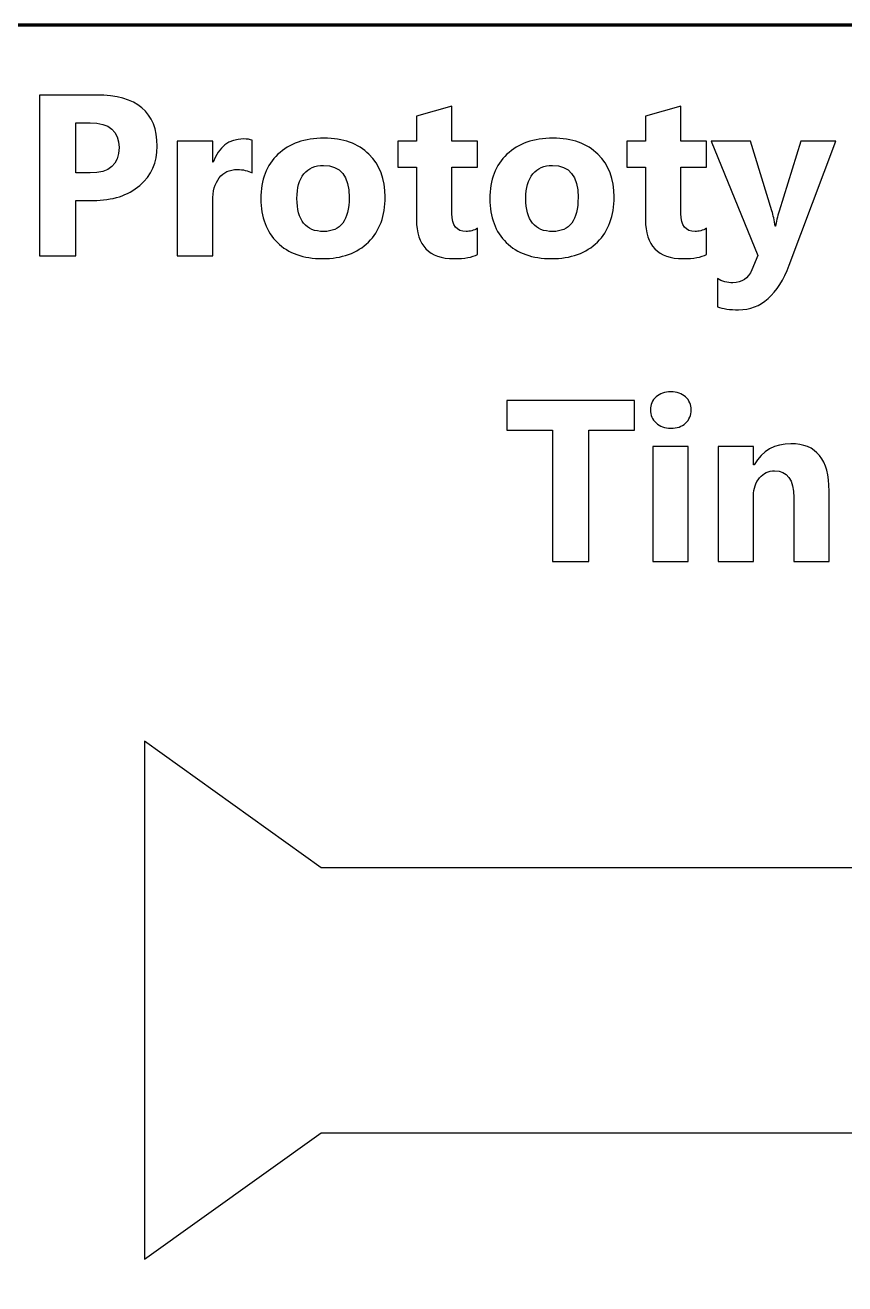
# Model space of a CAD drawing. Header units: centimetres. Extents: x -8 to 8, y -13.2 to 13.9.
# Drawn here: x -2.99 to 0.78, y 2 to 7.8 of the extents above; entities that cross this region are included whole.
import ezdxf

# ---------------------------------------------------------------- set-up
doc = ezdxf.new("R2010")
doc.units = ezdxf.units.CM
doc.header["$MEASUREMENT"] = 0
doc.layers.add('Layer 1', color=7, linetype='Continuous')

msp = doc.modelspace()

# ---------------------------------------------------------------- linework, layer by layer
at = {"layer": 'Layer 1', "lineweight": 100}
for points in [[(-5.85, -7.30005), (-5.85, -7.30005), (-5.85, 7.29995), (-5.85, 7.29995), (-5.85, 7.29995), (-5.85, 7.57609), (-5.62614, 7.79995), (-5.35, 7.79995), (-5.35, 7.79995), (-5.35, 7.79995), (5.35, 7.79995), (5.35, 7.79995), (5.35, 7.79995), (5.62614, 7.79995), (5.85, 7.57609), (5.85, 7.29995), (5.85, 7.29995), (5.85, 7.29995), (5.85, -7.30005), (5.85, -7.30005), (5.85, -7.30005), (5.85, -7.57619), (5.62614, -7.80005), (5.35, -7.80005), (5.35, -7.80005), (5.35, -7.80005), (-5.35, -7.80005), (-5.35, -7.80005), (-5.35, -7.80005), (-5.62614, -7.80005), (-5.85, -7.57619), (-5.85, -7.30005)], [(-5.85, -7.30005), (-5.85, -7.30005), (-5.85, 7.29995), (-5.85, 7.29995), (-5.85, 7.29995), (-5.85, 7.57609), (-5.62614, 7.79995), (-5.35, 7.79995), (-5.35, 7.79995), (-5.35, 7.79995), (2.95, 7.79995), (2.95, 7.79995), (2.95, 7.79995), (3.22614, 7.79995), (3.45, 7.57609), (3.45, 7.29995), (3.45, 7.29995), (3.45, 7.29995), (3.45, -7.30005), (3.45, -7.30005), (3.45, -7.30005), (3.45, -7.57619), (3.22614, -7.80005), (2.95, -7.80005), (2.95, -7.80005), (2.95, -7.80005), (-5.35, -7.80005), (-5.35, -7.80005), (-5.35, -7.80005), (-5.62614, -7.80005), (-5.85, -7.57619), (-5.85, -7.30005)]]:
    msp.add_open_spline(points, degree=3, knots=[0, 0, 0, 0, 0.1111111, 0.1111111, 0.1111111, 0.1111111, 0.2222222, 0.2222222, 0.2222222, 0.2222222, 0.3333333, 0.3333333, 0.3333333, 0.3333333, 0.4444444, 0.4444444, 0.4444444, 0.4444444, 0.5555556, 0.5555556, 0.5555556, 0.5555556, 0.6666667, 0.6666667, 0.6666667, 0.6666667, 0.7777778, 0.7777778, 0.7777778, 0.7777778, 1, 1, 1, 1], dxfattribs=at)
at = {"layer": 'Layer 1'}
for points, knots in [([(-2.75945, 6.99224), (-2.75945, 6.99224), (-2.75945, 6.73701), (-2.75945, 6.73701), (-2.75945, 6.73701), (-2.75945, 6.73701), (-2.92648, 6.73701), (-2.92648, 6.73701), (-2.92648, 6.73701), (-2.92648, 6.73701), (-2.92648, 7.47801), (-2.92648, 7.47801), (-2.92648, 7.47801), (-2.92648, 7.47801), (-2.6649, 7.47801), (-2.6649, 7.47801), (-2.6649, 7.47801), (-2.47811, 7.47801), (-2.3848, 7.39934), (-2.3848, 7.24183), (-2.3848, 7.24183), (-2.3848, 7.16739), (-2.41161, 7.10725), (-2.46523, 7.06121), (-2.46523, 7.06121), (-2.51885, 7.01535), (-2.59029, 6.99224), (-2.6799, 6.99224), (-2.6799, 6.99224), (-2.6799, 6.99224), (-2.75945, 6.99224), (-2.75945, 6.99224)], [0, 0, 0, 0, 0.1111111, 0.1111111, 0.1111111, 0.1111111, 0.2222222, 0.2222222, 0.2222222, 0.2222222, 0.3333333, 0.3333333, 0.3333333, 0.3333333, 0.4444444, 0.4444444, 0.4444444, 0.4444444, 0.5555556, 0.5555556, 0.5555556, 0.5555556, 0.6666667, 0.6666667, 0.6666667, 0.6666667, 0.7777778, 0.7777778, 0.7777778, 0.7777778, 1, 1, 1, 1]), ([(-0.90844, 6.74318), (-0.93261, 6.73048), (-0.96894, 6.72413), (-1.01745, 6.72413), (-1.01745, 6.72413), (-1.13245, 6.72413), (-1.19013, 6.78393), (-1.19013, 6.90334), (-1.19013, 6.90334), (-1.19013, 6.90334), (-1.19013, 7.1457), (-1.19013, 7.1457), (-1.19013, 7.1457), (-1.19013, 7.1457), (-1.27585, 7.1457), (-1.27585, 7.1457), (-1.27585, 7.1457), (-1.27585, 7.1457), (-1.27585, 7.26617), (-1.27585, 7.26617), (-1.27585, 7.26617), (-1.27585, 7.26617), (-1.19013, 7.26617), (-1.19013, 7.26617), (-1.19013, 7.26617), (-1.19013, 7.26617), (-1.19013, 7.38029), (-1.19013, 7.38029), (-1.19013, 7.38029), (-1.19013, 7.38029), (-1.02732, 7.42686), (-1.02732, 7.42686), (-1.02732, 7.42686), (-1.02732, 7.42686), (-1.02732, 7.26617), (-1.02732, 7.26617), (-1.02732, 7.26617), (-1.02732, 7.26617), (-0.90844, 7.26617), (-0.90844, 7.26617), (-0.90844, 7.26617), (-0.90844, 7.26617), (-0.90844, 7.1457), (-0.90844, 7.1457), (-0.90844, 7.1457), (-0.90844, 7.1457), (-1.02732, 7.1457), (-1.02732, 7.1457), (-1.02732, 7.1457), (-1.02732, 7.1457), (-1.02732, 6.93174), (-1.02732, 6.93174), (-1.02732, 6.93174), (-1.02732, 6.87671), (-1.00545, 6.84919), (-0.96171, 6.84919), (-0.96171, 6.84919), (-0.94442, 6.84919), (-0.92661, 6.85413), (-0.90844, 6.86418), (-0.90844, 6.86418), (-0.90844, 6.86418), (-0.90844, 6.74318), (-0.90844, 6.74318)], [0, 0, 0, 0, 0.0588235, 0.0588235, 0.0588235, 0.0588235, 0.1176471, 0.1176471, 0.1176471, 0.1176471, 0.1764706, 0.1764706, 0.1764706, 0.1764706, 0.2352941, 0.2352941, 0.2352941, 0.2352941, 0.2941176, 0.2941176, 0.2941176, 0.2941176, 0.3529412, 0.3529412, 0.3529412, 0.3529412, 0.4117647, 0.4117647, 0.4117647, 0.4117647, 0.4705882, 0.4705882, 0.4705882, 0.4705882, 0.5294118, 0.5294118, 0.5294118, 0.5294118, 0.5882353, 0.5882353, 0.5882353, 0.5882353, 0.6470588, 0.6470588, 0.6470588, 0.6470588, 0.7058824, 0.7058824, 0.7058824, 0.7058824, 0.7647059, 0.7647059, 0.7647059, 0.7647059, 0.8235294, 0.8235294, 0.8235294, 0.8235294, 0.8823529, 0.8823529, 0.8823529, 0.8823529, 1, 1, 1, 1]), ([(0.14636, 6.74318), (0.12219, 6.73048), (0.08586, 6.72413), (0.03735, 6.72413), (0.03735, 6.72413), (-0.07765, 6.72413), (-0.13533, 6.78393), (-0.13533, 6.90334), (-0.13533, 6.90334), (-0.13533, 6.90334), (-0.13533, 7.1457), (-0.13533, 7.1457), (-0.13533, 7.1457), (-0.13533, 7.1457), (-0.22105, 7.1457), (-0.22105, 7.1457), (-0.22105, 7.1457), (-0.22105, 7.1457), (-0.22105, 7.26617), (-0.22105, 7.26617), (-0.22105, 7.26617), (-0.22105, 7.26617), (-0.13533, 7.26617), (-0.13533, 7.26617), (-0.13533, 7.26617), (-0.13533, 7.26617), (-0.13533, 7.38029), (-0.13533, 7.38029), (-0.13533, 7.38029), (-0.13533, 7.38029), (0.02748, 7.42686), (0.02748, 7.42686), (0.02748, 7.42686), (0.02748, 7.42686), (0.02748, 7.26617), (0.02748, 7.26617), (0.02748, 7.26617), (0.02748, 7.26617), (0.14636, 7.26617), (0.14636, 7.26617), (0.14636, 7.26617), (0.14636, 7.26617), (0.14636, 7.1457), (0.14636, 7.1457), (0.14636, 7.1457), (0.14636, 7.1457), (0.02748, 7.1457), (0.02748, 7.1457), (0.02748, 7.1457), (0.02748, 7.1457), (0.02748, 6.93174), (0.02748, 6.93174), (0.02748, 6.93174), (0.02748, 6.87671), (0.04935, 6.84919), (0.09309, 6.84919), (0.09309, 6.84919), (0.11038, 6.84919), (0.12819, 6.85413), (0.14636, 6.86418), (0.14636, 6.86418), (0.14636, 6.86418), (0.14636, 6.74318), (0.14636, 6.74318)], [0, 0, 0, 0, 0.0588235, 0.0588235, 0.0588235, 0.0588235, 0.1176471, 0.1176471, 0.1176471, 0.1176471, 0.1764706, 0.1764706, 0.1764706, 0.1764706, 0.2352941, 0.2352941, 0.2352941, 0.2352941, 0.2941176, 0.2941176, 0.2941176, 0.2941176, 0.3529412, 0.3529412, 0.3529412, 0.3529412, 0.4117647, 0.4117647, 0.4117647, 0.4117647, 0.4705882, 0.4705882, 0.4705882, 0.4705882, 0.5294118, 0.5294118, 0.5294118, 0.5294118, 0.5882353, 0.5882353, 0.5882353, 0.5882353, 0.6470588, 0.6470588, 0.6470588, 0.6470588, 0.7058824, 0.7058824, 0.7058824, 0.7058824, 0.7647059, 0.7647059, 0.7647059, 0.7647059, 0.8235294, 0.8235294, 0.8235294, 0.8235294, 0.8823529, 0.8823529, 0.8823529, 0.8823529, 1, 1, 1, 1]), ([(-2.75945, 7.34995), (-2.75945, 7.34995), (-2.75945, 7.11889), (-2.75945, 7.11889), (-2.75945, 7.11889), (-2.75945, 7.11889), (-2.69383, 7.11889), (-2.69383, 7.11889), (-2.69383, 7.11889), (-2.60493, 7.11889), (-2.56048, 7.15787), (-2.56048, 7.23566), (-2.56048, 7.23566), (-2.56048, 7.31185), (-2.60493, 7.34995), (-2.69383, 7.34995), (-2.69383, 7.34995), (-2.69383, 7.34995), (-2.75945, 7.34995), (-2.75945, 7.34995)], [0, 0, 0, 0, 0.1666667, 0.1666667, 0.1666667, 0.1666667, 0.3333333, 0.3333333, 0.3333333, 0.3333333, 0.5, 0.5, 0.5, 0.5, 0.6666667, 0.6666667, 0.6666667, 0.6666667, 1, 1, 1, 1]), ([(-1.94701, 7.11889), (-1.96677, 7.12965), (-1.9897, 7.13494), (-2.0158, 7.13494), (-2.0158, 7.13494), (-2.05126, 7.13494), (-2.07895, 7.12189), (-2.09906, 7.09596), (-2.09906, 7.09596), (-2.11899, 7.06985), (-2.12904, 7.03457), (-2.12904, 6.98977), (-2.12904, 6.98977), (-2.12904, 6.98977), (-2.12904, 6.73701), (-2.12904, 6.73701), (-2.12904, 6.73701), (-2.12904, 6.73701), (-2.2922, 6.73701), (-2.2922, 6.73701), (-2.2922, 6.73701), (-2.2922, 6.73701), (-2.2922, 7.26617), (-2.2922, 7.26617), (-2.2922, 7.26617), (-2.2922, 7.26617), (-2.12904, 7.26617), (-2.12904, 7.26617), (-2.12904, 7.26617), (-2.12904, 7.26617), (-2.12904, 7.16792), (-2.12904, 7.16792), (-2.12904, 7.16792), (-2.12904, 7.16792), (-2.12692, 7.16792), (-2.12692, 7.16792), (-2.12692, 7.16792), (-2.101, 7.23971), (-2.05461, 7.27552), (-1.9874, 7.27552), (-1.9874, 7.27552), (-1.97012, 7.27552), (-1.95671, 7.2734), (-1.94701, 7.26934), (-1.94701, 7.26934), (-1.94701, 7.26934), (-1.94701, 7.11889), (-1.94701, 7.11889)], [0, 0, 0, 0, 0.0769231, 0.0769231, 0.0769231, 0.0769231, 0.1538462, 0.1538462, 0.1538462, 0.1538462, 0.2307692, 0.2307692, 0.2307692, 0.2307692, 0.3076923, 0.3076923, 0.3076923, 0.3076923, 0.3846154, 0.3846154, 0.3846154, 0.3846154, 0.4615385, 0.4615385, 0.4615385, 0.4615385, 0.5384615, 0.5384615, 0.5384615, 0.5384615, 0.6153846, 0.6153846, 0.6153846, 0.6153846, 0.6923077, 0.6923077, 0.6923077, 0.6923077, 0.7692308, 0.7692308, 0.7692308, 0.7692308, 0.8461538, 0.8461538, 0.8461538, 0.8461538, 1, 1, 1, 1]), ([(-1.62316, 6.72413), (-1.71136, 6.72413), (-1.78068, 6.74883), (-1.83112, 6.79822), (-1.83112, 6.79822), (-1.88157, 6.8476), (-1.90679, 6.91481), (-1.90679, 6.99947), (-1.90679, 6.99947), (-1.90679, 7.08696), (-1.88069, 7.15558), (-1.8283, 7.20496), (-1.8283, 7.20496), (-1.77591, 7.25435), (-1.70501, 7.27905), (-1.61593, 7.27905), (-1.61593, 7.27905), (-1.52809, 7.27905), (-1.45912, 7.25435), (-1.40921, 7.20496), (-1.40921, 7.20496), (-1.35929, 7.15558), (-1.33424, 7.09014), (-1.33424, 7.00882), (-1.33424, 7.00882), (-1.33424, 6.92098), (-1.35999, 6.85148), (-1.4115, 6.80051), (-1.4115, 6.80051), (-1.463, 6.74953), (-1.53356, 6.72413), (-1.62316, 6.72413)], [0, 0, 0, 0, 0.1111111, 0.1111111, 0.1111111, 0.1111111, 0.2222222, 0.2222222, 0.2222222, 0.2222222, 0.3333333, 0.3333333, 0.3333333, 0.3333333, 0.4444444, 0.4444444, 0.4444444, 0.4444444, 0.5555556, 0.5555556, 0.5555556, 0.5555556, 0.6666667, 0.6666667, 0.6666667, 0.6666667, 0.7777778, 0.7777778, 0.7777778, 0.7777778, 1, 1, 1, 1]), ([(-0.56836, 6.72413), (-0.65656, 6.72413), (-0.72588, 6.74883), (-0.77632, 6.79822), (-0.77632, 6.79822), (-0.82677, 6.8476), (-0.85199, 6.91481), (-0.85199, 6.99947), (-0.85199, 6.99947), (-0.85199, 7.08696), (-0.82589, 7.15558), (-0.7735, 7.20496), (-0.7735, 7.20496), (-0.72111, 7.25435), (-0.65021, 7.27905), (-0.56113, 7.27905), (-0.56113, 7.27905), (-0.47329, 7.27905), (-0.40432, 7.25435), (-0.35441, 7.20496), (-0.35441, 7.20496), (-0.30449, 7.15558), (-0.27944, 7.09014), (-0.27944, 7.00882), (-0.27944, 7.00882), (-0.27944, 6.92098), (-0.30519, 6.85148), (-0.3567, 6.80051), (-0.3567, 6.80051), (-0.4082, 6.74953), (-0.47876, 6.72413), (-0.56836, 6.72413)], [0, 0, 0, 0, 0.1111111, 0.1111111, 0.1111111, 0.1111111, 0.2222222, 0.2222222, 0.2222222, 0.2222222, 0.3333333, 0.3333333, 0.3333333, 0.3333333, 0.4444444, 0.4444444, 0.4444444, 0.4444444, 0.5555556, 0.5555556, 0.5555556, 0.5555556, 0.6666667, 0.6666667, 0.6666667, 0.6666667, 0.7777778, 0.7777778, 0.7777778, 0.7777778, 1, 1, 1, 1]), ([(0.74219, 7.26617), (0.74219, 7.26617), (0.52718, 6.69468), (0.52718, 6.69468), (0.52718, 6.69468), (0.47549, 6.55727), (0.39771, 6.48848), (0.29364, 6.48848), (0.29364, 6.48848), (0.25413, 6.48848), (0.2215, 6.49289), (0.19592, 6.50189), (0.19592, 6.50189), (0.19592, 6.50189), (0.19592, 6.63206), (0.19592, 6.63206), (0.19592, 6.63206), (0.21779, 6.61936), (0.24125, 6.61301), (0.26683, 6.61301), (0.26683, 6.61301), (0.30881, 6.61301), (0.33809, 6.63277), (0.35467, 6.67245), (0.35467, 6.67245), (0.35467, 6.67245), (0.38254, 6.73807), (0.38254, 6.73807), (0.38254, 6.73807), (0.38254, 6.73807), (0.16752, 7.26617), (0.16752, 7.26617), (0.16752, 7.26617), (0.16752, 7.26617), (0.3485, 7.26617), (0.3485, 7.26617), (0.3485, 7.26617), (0.3485, 7.26617), (0.4471, 6.94426), (0.4471, 6.94426), (0.4471, 6.94426), (0.45327, 6.92433), (0.45821, 6.9007), (0.46156, 6.87336), (0.46156, 6.87336), (0.46156, 6.87336), (0.46368, 6.87336), (0.46368, 6.87336), (0.46368, 6.87336), (0.46685, 6.89346), (0.4725, 6.91675), (0.48079, 6.94321), (0.48079, 6.94321), (0.48079, 6.94321), (0.58044, 7.26617), (0.58044, 7.26617), (0.58044, 7.26617), (0.58044, 7.26617), (0.74219, 7.26617), (0.74219, 7.26617)], [0, 0, 0, 0, 0.0625, 0.0625, 0.0625, 0.0625, 0.125, 0.125, 0.125, 0.125, 0.1875, 0.1875, 0.1875, 0.1875, 0.25, 0.25, 0.25, 0.25, 0.3125, 0.3125, 0.3125, 0.3125, 0.375, 0.375, 0.375, 0.375, 0.4375, 0.4375, 0.4375, 0.4375, 0.5, 0.5, 0.5, 0.5, 0.5625, 0.5625, 0.5625, 0.5625, 0.625, 0.625, 0.625, 0.625, 0.6875, 0.6875, 0.6875, 0.6875, 0.75, 0.75, 0.75, 0.75, 0.8125, 0.8125, 0.8125, 0.8125, 0.875, 0.875, 0.875, 0.875, 1, 1, 1, 1]), ([(-1.61893, 7.15399), (-1.65756, 7.15399), (-1.68754, 7.14076), (-1.70889, 7.1143), (-1.70889, 7.1143), (-1.73023, 7.08767), (-1.74099, 7.0501), (-1.74099, 7.00159), (-1.74099, 7.00159), (-1.74099, 6.89999), (-1.69989, 6.84919), (-1.61787, 6.84919), (-1.61787, 6.84919), (-1.53973, 6.84919), (-1.50057, 6.9014), (-1.50057, 7.00565), (-1.50057, 7.00565), (-1.50057, 7.1046), (-1.54008, 7.15399), (-1.61893, 7.15399)], [0, 0, 0, 0, 0.1666667, 0.1666667, 0.1666667, 0.1666667, 0.3333333, 0.3333333, 0.3333333, 0.3333333, 0.5, 0.5, 0.5, 0.5, 0.6666667, 0.6666667, 0.6666667, 0.6666667, 1, 1, 1, 1]), ([(-0.56413, 7.15399), (-0.60276, 7.15399), (-0.63274, 7.14076), (-0.65409, 7.1143), (-0.65409, 7.1143), (-0.67543, 7.08767), (-0.68619, 7.0501), (-0.68619, 7.00159), (-0.68619, 7.00159), (-0.68619, 6.89999), (-0.64509, 6.84919), (-0.56307, 6.84919), (-0.56307, 6.84919), (-0.48493, 6.84919), (-0.44577, 6.9014), (-0.44577, 7.00565), (-0.44577, 7.00565), (-0.44577, 7.1046), (-0.48528, 7.15399), (-0.56413, 7.15399)], [0, 0, 0, 0, 0.1666667, 0.1666667, 0.1666667, 0.1666667, 0.3333333, 0.3333333, 0.3333333, 0.3333333, 0.5, 0.5, 0.5, 0.5, 0.6666667, 0.6666667, 0.6666667, 0.6666667, 1, 1, 1, 1]), ([(-0.01874, 5.94221), (-0.04626, 5.94221), (-0.06883, 5.95033), (-0.0863, 5.96673), (-0.0863, 5.96673), (-0.10394, 5.98314), (-0.11275, 6.00307), (-0.11275, 6.02688), (-0.11275, 6.02688), (-0.11275, 6.0514), (-0.10394, 6.07133), (-0.0863, 6.08685), (-0.0863, 6.08685), (-0.06883, 6.10237), (-0.04626, 6.11013), (-0.01874, 6.11013), (-0.01874, 6.11013), (0.00931, 6.11013), (0.03188, 6.10237), (0.04935, 6.08685), (0.04935, 6.08685), (0.06663, 6.07133), (0.07545, 6.0514), (0.07545, 6.02688), (0.07545, 6.02688), (0.07545, 6.00219), (0.06663, 5.98172), (0.04935, 5.96585), (0.04935, 5.96585), (0.03188, 5.95015), (0.00931, 5.94221), (-0.01874, 5.94221)], [0, 0, 0, 0, 0.1111111, 0.1111111, 0.1111111, 0.1111111, 0.2222222, 0.2222222, 0.2222222, 0.2222222, 0.3333333, 0.3333333, 0.3333333, 0.3333333, 0.4444444, 0.4444444, 0.4444444, 0.4444444, 0.5555556, 0.5555556, 0.5555556, 0.5555556, 0.6666667, 0.6666667, 0.6666667, 0.6666667, 0.7777778, 0.7777778, 0.7777778, 0.7777778, 1, 1, 1, 1]), ([(-0.18508, 5.93445), (-0.18508, 5.93445), (-0.39656, 5.93445), (-0.39656, 5.93445), (-0.39656, 5.93445), (-0.39656, 5.93445), (-0.39656, 5.32927), (-0.39656, 5.32927), (-0.39656, 5.32927), (-0.39656, 5.32927), (-0.56396, 5.32927), (-0.56396, 5.32927), (-0.56396, 5.32927), (-0.56396, 5.32927), (-0.56396, 5.93445), (-0.56396, 5.93445), (-0.56396, 5.93445), (-0.56396, 5.93445), (-0.77421, 5.93445), (-0.77421, 5.93445), (-0.77421, 5.93445), (-0.77421, 5.93445), (-0.77421, 6.07027), (-0.77421, 6.07027), (-0.77421, 6.07027), (-0.77421, 6.07027), (-0.18508, 6.07027), (-0.18508, 6.07027), (-0.18508, 6.07027), (-0.18508, 6.07027), (-0.18508, 5.93445), (-0.18508, 5.93445)], [0, 0, 0, 0, 0.1111111, 0.1111111, 0.1111111, 0.1111111, 0.2222222, 0.2222222, 0.2222222, 0.2222222, 0.3333333, 0.3333333, 0.3333333, 0.3333333, 0.4444444, 0.4444444, 0.4444444, 0.4444444, 0.5555556, 0.5555556, 0.5555556, 0.5555556, 0.6666667, 0.6666667, 0.6666667, 0.6666667, 0.7777778, 0.7777778, 0.7777778, 0.7777778, 1, 1, 1, 1]), ([(0.06187, 5.32927), (0.06187, 5.32927), (-0.10129, 5.32927), (-0.10129, 5.32927), (-0.10129, 5.32927), (-0.10129, 5.32927), (-0.10129, 5.85843), (-0.10129, 5.85843), (-0.10129, 5.85843), (-0.10129, 5.85843), (0.06187, 5.85843), (0.06187, 5.85843), (0.06187, 5.85843), (0.06187, 5.85843), (0.06187, 5.32927), (0.06187, 5.32927)], [0, 0, 0, 0, 0.2, 0.2, 0.2, 0.2, 0.4, 0.4, 0.4, 0.4, 0.6, 0.6, 0.6, 0.6, 1, 1, 1, 1]), ([(0.71044, 5.32927), (0.71044, 5.32927), (0.54764, 5.32927), (0.54764, 5.32927), (0.54764, 5.32927), (0.54764, 5.32927), (0.54764, 5.62331), (0.54764, 5.62331), (0.54764, 5.62331), (0.54764, 5.70533), (0.51836, 5.74625), (0.4598, 5.74625), (0.4598, 5.74625), (0.43158, 5.74625), (0.40829, 5.73549), (0.39012, 5.71379), (0.39012, 5.71379), (0.37178, 5.6921), (0.36261, 5.6644), (0.36261, 5.63107), (0.36261, 5.63107), (0.36261, 5.63107), (0.36261, 5.32927), (0.36261, 5.32927), (0.36261, 5.32927), (0.36261, 5.32927), (0.19945, 5.32927), (0.19945, 5.32927), (0.19945, 5.32927), (0.19945, 5.32927), (0.19945, 5.85843), (0.19945, 5.85843), (0.19945, 5.85843), (0.19945, 5.85843), (0.36261, 5.85843), (0.36261, 5.85843), (0.36261, 5.85843), (0.36261, 5.85843), (0.36261, 5.77465), (0.36261, 5.77465), (0.36261, 5.77465), (0.36261, 5.77465), (0.36473, 5.77465), (0.36473, 5.77465), (0.36473, 5.77465), (0.40371, 5.8392), (0.46033, 5.87131), (0.53476, 5.87131), (0.53476, 5.87131), (0.65188, 5.87131), (0.71044, 5.79863), (0.71044, 5.65329), (0.71044, 5.65329), (0.71044, 5.65329), (0.71044, 5.32927), (0.71044, 5.32927)], [0, 0, 0, 0, 0.0666667, 0.0666667, 0.0666667, 0.0666667, 0.1333333, 0.1333333, 0.1333333, 0.1333333, 0.2, 0.2, 0.2, 0.2, 0.2666667, 0.2666667, 0.2666667, 0.2666667, 0.3333333, 0.3333333, 0.3333333, 0.3333333, 0.4, 0.4, 0.4, 0.4, 0.4666667, 0.4666667, 0.4666667, 0.4666667, 0.5333333, 0.5333333, 0.5333333, 0.5333333, 0.6, 0.6, 0.6, 0.6, 0.6666667, 0.6666667, 0.6666667, 0.6666667, 0.7333333, 0.7333333, 0.7333333, 0.7333333, 0.8, 0.8, 0.8, 0.8, 0.8666667, 0.8666667, 0.8666667, 0.8666667, 1, 1, 1, 1]), ([(-2.44348, 2.69584), (-2.44348, 2.69584), (-2.44348, 3.91758), (-2.44348, 3.91758), (-2.44348, 3.91758), (-2.44348, 3.91758), (-2.44348, 4.49995), (-2.44348, 4.49995), (-2.44348, 4.49995), (-2.44348, 4.49995), (-1.62899, 3.91758), (-1.62899, 3.91758), (-1.62899, 3.91758), (-1.62899, 3.91758), (2.44347, 3.91758), (2.44347, 3.91758), (2.44347, 3.91758), (2.44347, 3.91758), (2.44347, 2.69584), (2.44347, 2.69584), (2.44347, 2.69584), (2.44347, 2.69584), (-1.62899, 2.69584), (-1.62899, 2.69584), (-1.62899, 2.69584), (-1.62899, 2.69584), (-2.44348, 2.11348), (-2.44348, 2.11348), (-2.44348, 2.11348), (-2.44348, 2.11348), (-2.44348, 2.69584), (-2.44348, 2.69584)], [0, 0, 0, 0, 0.1111111, 0.1111111, 0.1111111, 0.1111111, 0.2222222, 0.2222222, 0.2222222, 0.2222222, 0.3333333, 0.3333333, 0.3333333, 0.3333333, 0.4444444, 0.4444444, 0.4444444, 0.4444444, 0.5555556, 0.5555556, 0.5555556, 0.5555556, 0.6666667, 0.6666667, 0.6666667, 0.6666667, 0.7777778, 0.7777778, 0.7777778, 0.7777778, 1, 1, 1, 1])]:
    msp.add_open_spline(points, degree=3, knots=knots, dxfattribs=at)

doc.saveas('drawing.dxf')
